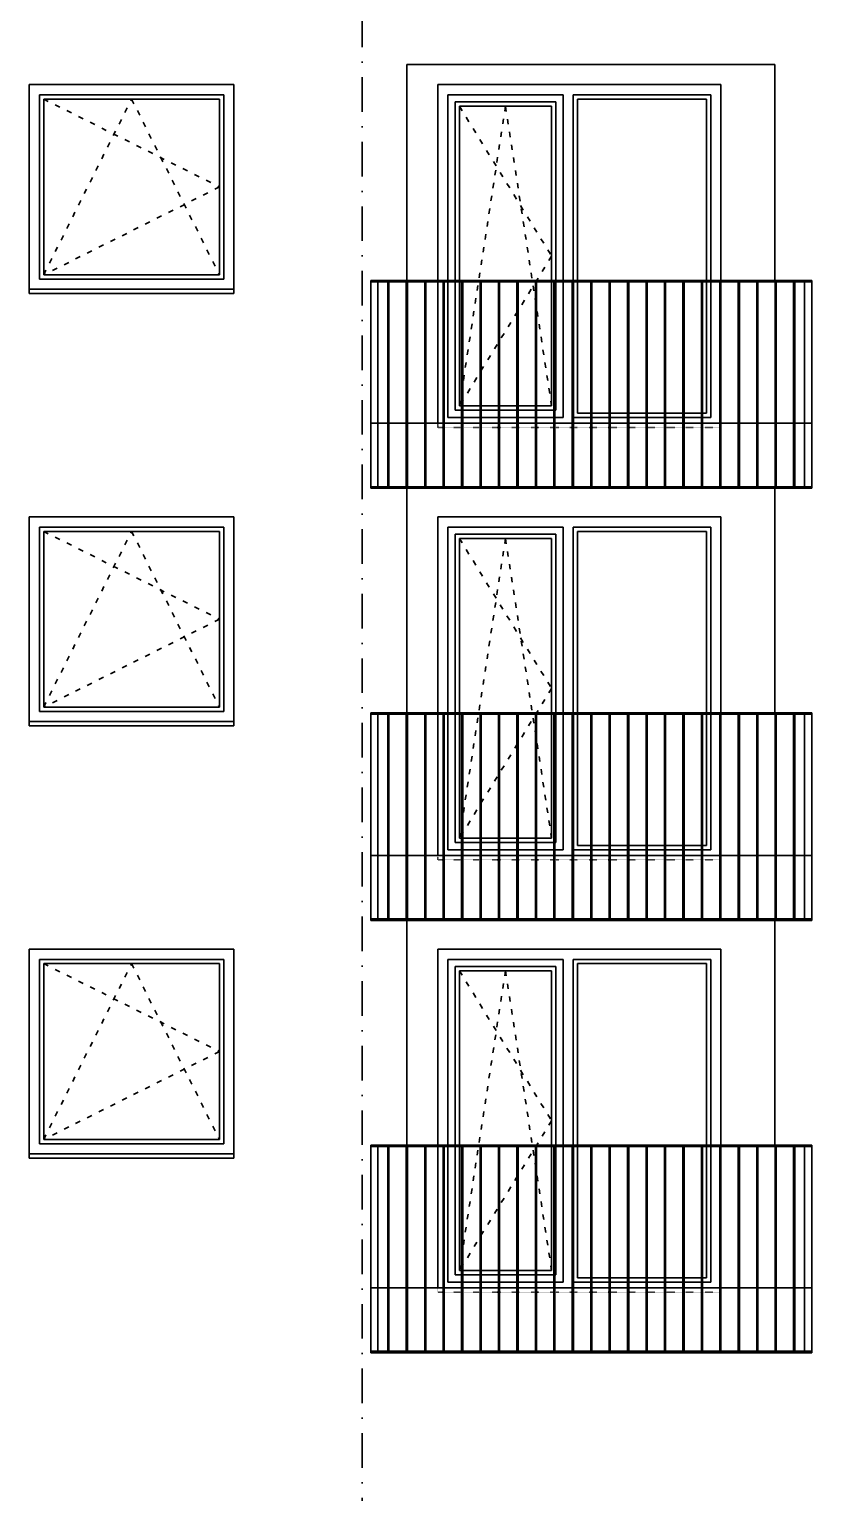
# Model space of a CAD drawing. Extents: x 3792242 to 5145247, y -1546315 to -1031918.
# Drawn here: x 3833110 to 3838630, y -1537035 to -1526880 of the extents above; entities that cross this region are included whole.
import ezdxf

# ---------------------------------------------------------------- set-up
doc = ezdxf.new("R2010")
doc.units = 0
doc.header["$MEASUREMENT"] = 0
for name, pattern in [('ACAD_ISO03W100', [30, 12, -18]), ('ACAD_ISO07W100', [3.5, 0.5, -3]), ('BODKOCIARKOVANA_3', [5.6, 3, -1.3, 0, -1.3])]:
    doc.linetypes.add(name, pattern=pattern)
doc.layers.get('0').update_dxf_attribs({"linetype": 'CONTINUOUS'})
doc.layers.get('Defpoints').update_dxf_attribs({"color": 61, "linetype": 'CONTINUOUS'})
for name, color, linetype in [('KÓTY', 4, 'CONTINUOUS'), ('OKNÁ', 143, 'CONTINUOUS'), ('osi', 253, 'CONTINUOUS'), ('POZEMOK', 7, 'CONTINUOUS'), ('TENKÁ', 7, 'CONTINUOUS')]:
    doc.layers.add(name, color=color, linetype=linetype)
doc.styles.add('STYLE1', font='isocp.shx')
doc.dimstyles.new('STANDARD-50', dxfattribs={"dimtxt": 125, "dimasz": 150, "dimexe": 10, "dimexo": 200, "dimgap": 20, "dimtad": 1, "dimdsep": 46, "dimlunit": 6, "dimtxsty": 'STYLE1', "dimblk1": 'OBLIQUE', "dimblk2": 'OBLIQUE', "dimsah": 1, "dimcen": 2.5, "dimse1": 1, "dimse2": 1, "dimadec": 0, "dimazin": 0, "dimtfac": 1, "dimtmove": 1, "dimatfit": 3, "dimldrblk": 'OBLIQUE', "dimfxl": 1, "dimtolj": 1, "dimtzin": 0, "dimarcsym": 0})

# ---------------------------------------------------------------- blocks, each defined once
blk = doc.blocks.new('_OBLIQUE')
at = {"color": 0, "linetype": 'ByBlock'}
blk.add_line((-0.5, -0.5), (0.5, 0.5), dxfattribs=at)
blk = doc.blocks.new('*D49503')
at = {"layer": 'Defpoints', "color": 0}
for p in [(3837374, -1527264), (3837304, -1528684), (3838885, -1528684)]:
    blk.add_point(p, dxfattribs=at)
at = {"layer": 'KÓTY', "color": 0, "lineweight": -2, "ltscale": 0.25}
blk.add_line((3838885, -1527264), (3838885, -1528684), dxfattribs=at)
at = {"layer": 'KÓTY', "color": 0, "linetype": 'ByBlock', "lineweight": -2, "xscale": 150, "yscale": 150, "zscale": 150}
for p, rotation in [((3838885, -1527264), 90), ((3838885, -1528684), 270)]:
    blk.add_blockref('_OBLIQUE', p, dxfattribs=dict(at, rotation=rotation))
at = {"layer": 'KÓTY', "color": 0, "insert": (3838803, -1527974), "char_height": 125, "attachment_point": 5, "rotation": 90, "style": 'STYLE1'}
blk.add_mtext('\\A1;1ﾠ420', dxfattribs=at)

msp = doc.modelspace()

# ---------------------------------------------------------------- linework, layer by layer
at = {"layer": 'OKNÁ'}
for p, q in [((3833210.193, -1527363.77), (3834430.193, -1527363.77)), ((3833210.193, -1527363.77), (3833210.193, -1528583.77)), ((3834430.193, -1527363.77), (3834430.193, -1528583.77)), ((3836095.193, -1527413.77), (3836095.193, -1529493.77)), ((3836095.193, -1527413.77), (3836735.193, -1527413.77)), ((3836735.193, -1527413.77), (3836735.193, -1529493.77)), ((3836915.193, -1527363.77), (3837810.193, -1527363.77)), ((3836915.193, -1527363.77), (3836915.193, -1529543.77)), ((3837810.193, -1527363.77), (3837810.193, -1529543.77)), ((3834430.193, -1528583.77), (3833210.193, -1528583.77)), ((3836735.193, -1529493.77), (3836095.193, -1529493.77)), ((3837810.193, -1529543.77), (3836915.193, -1529543.77)), ((3833210.193, -1530363.77), (3834430.193, -1530363.77)), ((3833210.193, -1530363.77), (3833210.193, -1531583.77)), ((3834430.193, -1530363.77), (3834430.193, -1531583.77)), ((3836915.193, -1530363.77), (3837810.193, -1530363.77)), ((3836915.193, -1530363.77), (3836915.193, -1532543.77)), ((3837810.193, -1530363.77), (3837810.193, -1532543.77)), ((3836095.193, -1530413.77), (3836095.193, -1532493.77)), ((3836095.193, -1530413.77), (3836735.193, -1530413.77)), ((3836735.193, -1530413.77), (3836735.193, -1532493.77)), ((3834430.193, -1531583.77), (3833210.193, -1531583.77)), ((3836735.193, -1532493.77), (3836095.193, -1532493.77)), ((3837810.193, -1532543.77), (3836915.193, -1532543.77)), ((3833210.193, -1533363.77), (3834430.193, -1533363.77)), ((3833210.193, -1533363.77), (3833210.193, -1534583.77)), ((3834430.193, -1533363.77), (3834430.193, -1534583.77)), ((3836095.193, -1533413.77), (3836095.193, -1535493.77)), ((3836095.193, -1533413.77), (3836735.193, -1533413.77)), ((3836735.193, -1533413.77), (3836735.193, -1535493.77)), ((3836915.193, -1533363.77), (3837810.193, -1533363.77)), ((3836915.193, -1533363.77), (3836915.193, -1535543.77)), ((3837810.193, -1533363.77), (3837810.193, -1535543.77)), ((3834430.193, -1534583.77), (3833210.193, -1534583.77)), ((3836735.193, -1535493.77), (3836095.193, -1535493.77)), ((3837810.193, -1535543.77), (3836915.193, -1535543.77))]:
    msp.add_line(p, q, dxfattribs=at)
at = {"layer": 'OKNÁ', "linetype": 'ACAD_ISO03W100', "ltscale": 3}
for p, q in [((3833210.193, -1527363.77), (3834430.193, -1527973.77)), ((3833210.193, -1528583.77), (3833820.193, -1527363.77)), ((3833820.193, -1527363.77), (3834430.193, -1528583.77)), ((3836095.193, -1527413.77), (3836735.193, -1528453.77)), ((3836095.193, -1529493.77), (3836415.193, -1527413.77)), ((3836415.193, -1527413.77), (3836735.193, -1529493.77)), ((3834430.193, -1527973.77), (3833210.193, -1528583.77)), ((3836735.193, -1528453.77), (3836095.193, -1529493.77)), ((3833210.193, -1530363.77), (3834430.193, -1530973.77)), ((3833210.193, -1531583.77), (3833820.193, -1530363.77)), ((3833820.193, -1530363.77), (3834430.193, -1531583.77)), ((3836095.193, -1530413.77), (3836735.193, -1531453.77)), ((3836095.193, -1532493.77), (3836415.193, -1530413.77)), ((3836415.193, -1530413.77), (3836735.193, -1532493.77)), ((3834430.193, -1530973.77), (3833210.193, -1531583.77)), ((3836735.193, -1531453.77), (3836095.193, -1532493.77)), ((3833210.193, -1533363.77), (3834430.193, -1533973.77)), ((3833210.193, -1534583.77), (3833820.193, -1533363.77)), ((3833820.193, -1533363.77), (3834430.193, -1534583.77)), ((3836095.193, -1533413.77), (3836735.193, -1534453.77)), ((3836095.193, -1535493.77), (3836415.193, -1533413.77)), ((3836415.193, -1533413.77), (3836735.193, -1535493.77)), ((3834430.193, -1533973.77), (3833210.193, -1534583.77)), ((3836735.193, -1534453.77), (3836095.193, -1535493.77))]:
    msp.add_line(p, q, dxfattribs=at)
at = {"layer": 'osi', "linetype": 'BODKOCIARKOVANA_3', "ltscale": 80}
msp.add_line((3835420.193, -1542239.5), (3835420.193, -1519829.5), dxfattribs=at)
at = {"layer": 'POZEMOK', "color": 8, "ltscale": 0.15}
for p, q in [((3838540.193, -1528623.77), (3835480.193, -1528623.77)), ((3835480.193, -1530063.77), (3835480.193, -1528623.77)), ((3838540.193, -1528631.77), (3835480.193, -1528631.77)), ((3835530.193, -1528631.77), (3835530.193, -1530063.77)), ((3835598.193, -1528631.77), (3835598.193, -1530063.77)), ((3835606.193, -1528631.77), (3835606.193, -1530063.77)), ((3835726.193, -1528631.77), (3835726.193, -1530063.77)), ((3835734.193, -1528631.77), (3835734.193, -1530063.77)), ((3835854.193, -1528631.77), (3835854.193, -1530063.77)), ((3835862.193, -1528631.77), (3835862.193, -1530063.77)), ((3835982.193, -1528631.77), (3835982.193, -1530063.77)), ((3835990.193, -1528631.77), (3835990.193, -1530063.77)), ((3836110.193, -1528631.77), (3836110.193, -1530063.77)), ((3836118.193, -1528631.77), (3836118.193, -1530063.77)), ((3836238.193, -1528631.77), (3836238.193, -1530063.77)), ((3836246.193, -1528631.77), (3836246.193, -1530063.77)), ((3836366.193, -1528631.77), (3836366.193, -1530063.77)), ((3836374.193, -1528631.77), (3836374.193, -1530063.77)), ((3836494.193, -1528631.77), (3836494.193, -1530063.77)), ((3836502.193, -1528631.77), (3836502.193, -1530063.77)), ((3836622.193, -1528631.77), (3836622.193, -1530063.77)), ((3836630.193, -1528631.77), (3836630.193, -1530063.77)), ((3836750.193, -1528631.77), (3836750.193, -1530063.77)), ((3836758.193, -1528631.77), (3836758.193, -1530063.77)), ((3836878.193, -1528631.77), (3836878.193, -1530063.77)), ((3836886.193, -1528631.77), (3836886.193, -1530063.77)), ((3837006.193, -1528631.77), (3837006.193, -1530063.77)), ((3837014.193, -1528631.77), (3837014.193, -1530063.77)), ((3837134.193, -1528631.77), (3837134.193, -1530063.77)), ((3837142.193, -1528631.77), (3837142.193, -1530063.77)), ((3837262.193, -1528631.77), (3837262.193, -1530063.77)), ((3837270.193, -1528631.77), (3837270.193, -1530063.77)), ((3837390.193, -1528631.77), (3837390.193, -1530063.77)), ((3837398.193, -1528631.77), (3837398.193, -1530063.77)), ((3837518.193, -1528631.77), (3837518.193, -1530063.77)), ((3837526.193, -1528631.77), (3837526.193, -1530063.77)), ((3837646.193, -1528631.77), (3837646.193, -1530063.77)), ((3837654.193, -1528631.77), (3837654.193, -1530063.77)), ((3837774.193, -1528631.77), (3837774.193, -1530063.77)), ((3837782.193, -1528631.77), (3837782.193, -1530063.77)), ((3837902.193, -1528631.77), (3837902.193, -1530063.77)), ((3837910.193, -1528631.77), (3837910.193, -1530063.77)), ((3838030.193, -1528631.77), (3838030.193, -1530063.77)), ((3838038.193, -1528631.77), (3838038.193, -1530063.77)), ((3838158.193, -1528631.77), (3838158.193, -1530063.77)), ((3838166.193, -1528631.77), (3838166.193, -1530063.77)), ((3838286.193, -1528631.77), (3838286.193, -1530063.77)), ((3838294.193, -1528631.77), (3838294.193, -1530063.77)), ((3838414.193, -1528631.77), (3838414.193, -1530063.77)), ((3838422.193, -1528631.77), (3838422.193, -1530063.77)), ((3838490.193, -1528631.77), (3838490.193, -1530063.77)), ((3838540.193, -1530063.77), (3838540.193, -1528623.77)), ((3838540.193, -1529613.77), (3835480.193, -1529613.77)), ((3835480.193, -1530053.77), (3838540.193, -1530053.77)), ((3835480.193, -1530063.77), (3838540.193, -1530063.77)), ((3838540.193, -1531623.77), (3835480.193, -1531623.77)), ((3835480.193, -1533063.77), (3835480.193, -1531623.77)), ((3838540.193, -1531631.77), (3835480.193, -1531631.77)), ((3835530.193, -1531631.77), (3835530.193, -1533063.77)), ((3835598.193, -1531631.77), (3835598.193, -1533063.77)), ((3835606.193, -1531631.77), (3835606.193, -1533063.77)), ((3835726.193, -1531631.77), (3835726.193, -1533063.77)), ((3835734.193, -1531631.77), (3835734.193, -1533063.77)), ((3835854.193, -1531631.77), (3835854.193, -1533063.77)), ((3835862.193, -1531631.77), (3835862.193, -1533063.77)), ((3835982.193, -1531631.77), (3835982.193, -1533063.77)), ((3835990.193, -1531631.77), (3835990.193, -1533063.77)), ((3836110.193, -1531631.77), (3836110.193, -1533063.77)), ((3836118.193, -1531631.77), (3836118.193, -1533063.77)), ((3836238.193, -1531631.77), (3836238.193, -1533063.77)), ((3836246.193, -1531631.77), (3836246.193, -1533063.77)), ((3836366.193, -1531631.77), (3836366.193, -1533063.77)), ((3836374.193, -1531631.77), (3836374.193, -1533063.77)), ((3836494.193, -1531631.77), (3836494.193, -1533063.77)), ((3836502.193, -1531631.77), (3836502.193, -1533063.77)), ((3836622.193, -1531631.77), (3836622.193, -1533063.77)), ((3836630.193, -1531631.77), (3836630.193, -1533063.77)), ((3836750.193, -1531631.77), (3836750.193, -1533063.77)), ((3836758.193, -1531631.77), (3836758.193, -1533063.77)), ((3836878.193, -1531631.77), (3836878.193, -1533063.77)), ((3836886.193, -1531631.77), (3836886.193, -1533063.77)), ((3837006.193, -1531631.77), (3837006.193, -1533063.77)), ((3837014.193, -1531631.77), (3837014.193, -1533063.77)), ((3837134.193, -1531631.77), (3837134.193, -1533063.77)), ((3837142.193, -1531631.77), (3837142.193, -1533063.77)), ((3837262.193, -1531631.77), (3837262.193, -1533063.77)), ((3837270.193, -1531631.77), (3837270.193, -1533063.77)), ((3837390.193, -1531631.77), (3837390.193, -1533063.77)), ((3837398.193, -1531631.77), (3837398.193, -1533063.77)), ((3837518.193, -1531631.77), (3837518.193, -1533063.77)), ((3837526.193, -1531631.77), (3837526.193, -1533063.77)), ((3837646.193, -1531631.77), (3837646.193, -1533063.77)), ((3837654.193, -1531631.77), (3837654.193, -1533063.77)), ((3837774.193, -1531631.77), (3837774.193, -1533063.77)), ((3837782.193, -1531631.77), (3837782.193, -1533063.77)), ((3837902.193, -1531631.77), (3837902.193, -1533063.77)), ((3837910.193, -1531631.77), (3837910.193, -1533063.77)), ((3838030.193, -1531631.77), (3838030.193, -1533063.77)), ((3838038.193, -1531631.77), (3838038.193, -1533063.77)), ((3838158.193, -1531631.77), (3838158.193, -1533063.77)), ((3838166.193, -1531631.77), (3838166.193, -1533063.77)), ((3838286.193, -1531631.77), (3838286.193, -1533063.77)), ((3838294.193, -1531631.77), (3838294.193, -1533063.77)), ((3838414.193, -1531631.77), (3838414.193, -1533063.77)), ((3838422.193, -1531631.77), (3838422.193, -1533063.77)), ((3838490.193, -1531631.77), (3838490.193, -1533063.77)), ((3838540.193, -1533063.77), (3838540.193, -1531623.77)), ((3838540.193, -1532613.77), (3835480.193, -1532613.77)), ((3835480.193, -1533053.77), (3838540.193, -1533053.77)), ((3835480.193, -1533063.77), (3838540.193, -1533063.77)), ((3838540.193, -1534623.77), (3835480.193, -1534623.77)), ((3835480.193, -1536063.77), (3835480.193, -1534623.77)), ((3838540.193, -1534631.77), (3835480.193, -1534631.77)), ((3835530.193, -1534631.77), (3835530.193, -1536063.77)), ((3835598.193, -1534631.77), (3835598.193, -1536063.77)), ((3835606.193, -1534631.77), (3835606.193, -1536063.77)), ((3835726.193, -1534631.77), (3835726.193, -1536063.77)), ((3835734.193, -1534631.77), (3835734.193, -1536063.77)), ((3835854.193, -1534631.77), (3835854.193, -1536063.77)), ((3835862.193, -1534631.77), (3835862.193, -1536063.77)), ((3835982.193, -1534631.77), (3835982.193, -1536063.77)), ((3835990.193, -1534631.77), (3835990.193, -1536063.77)), ((3836110.193, -1534631.77), (3836110.193, -1536063.77)), ((3836118.193, -1534631.77), (3836118.193, -1536063.77)), ((3836238.193, -1534631.77), (3836238.193, -1536063.77)), ((3836246.193, -1534631.77), (3836246.193, -1536063.77)), ((3836366.193, -1534631.77), (3836366.193, -1536063.77)), ((3836374.193, -1534631.77), (3836374.193, -1536063.77)), ((3836494.193, -1534631.77), (3836494.193, -1536063.77)), ((3836502.193, -1534631.77), (3836502.193, -1536063.77)), ((3836622.193, -1534631.77), (3836622.193, -1536063.77)), ((3836630.193, -1534631.77), (3836630.193, -1536063.77)), ((3836750.193, -1534631.77), (3836750.193, -1536063.77)), ((3836758.193, -1534631.77), (3836758.193, -1536063.77)), ((3836878.193, -1534631.77), (3836878.193, -1536063.77)), ((3836886.193, -1534631.77), (3836886.193, -1536063.77)), ((3837006.193, -1534631.77), (3837006.193, -1536063.77)), ((3837014.193, -1534631.77), (3837014.193, -1536063.77)), ((3837134.193, -1534631.77), (3837134.193, -1536063.77)), ((3837142.193, -1534631.77), (3837142.193, -1536063.77)), ((3837262.193, -1534631.77), (3837262.193, -1536063.77)), ((3837270.193, -1534631.77), (3837270.193, -1536063.77)), ((3837390.193, -1534631.77), (3837390.193, -1536063.77)), ((3837398.193, -1534631.77), (3837398.193, -1536063.77)), ((3837518.193, -1534631.77), (3837518.193, -1536063.77)), ((3837526.193, -1534631.77), (3837526.193, -1536063.77)), ((3837646.193, -1534631.77), (3837646.193, -1536063.77)), ((3837654.193, -1534631.77), (3837654.193, -1536063.77)), ((3837774.193, -1534631.77), (3837774.193, -1536063.77)), ((3837782.193, -1534631.77), (3837782.193, -1536063.77)), ((3837902.193, -1534631.77), (3837902.193, -1536063.77)), ((3837910.193, -1534631.77), (3837910.193, -1536063.77)), ((3838030.193, -1534631.77), (3838030.193, -1536063.77)), ((3838038.193, -1534631.77), (3838038.193, -1536063.77)), ((3838158.193, -1534631.77), (3838158.193, -1536063.77)), ((3838166.193, -1534631.77), (3838166.193, -1536063.77)), ((3838286.193, -1534631.77), (3838286.193, -1536063.77)), ((3838294.193, -1534631.77), (3838294.193, -1536063.77)), ((3838414.193, -1534631.77), (3838414.193, -1536063.77)), ((3838422.193, -1534631.77), (3838422.193, -1536063.77)), ((3838490.193, -1534631.77), (3838490.193, -1536063.77)), ((3838540.193, -1536063.77), (3838540.193, -1534623.77)), ((3838540.193, -1535613.77), (3835480.193, -1535613.77)), ((3835480.193, -1536053.77), (3838540.193, -1536053.77)), ((3835480.193, -1536063.77), (3838540.193, -1536063.77))]:
    msp.add_line(p, q, dxfattribs=at)
at = {"layer": 'TENKÁ'}
for p, q in [((3835730.193, -1527123.77), (3838285.193, -1527123.77)), ((3835730.193, -1528623.77), (3835730.193, -1527123.77)), ((3838285.193, -1528623.77), (3838285.193, -1527123.77)), ((3833110.193, -1527263.77), (3834530.193, -1527263.77)), ((3833110.193, -1527263.77), (3833110.193, -1528713.77)), ((3834530.193, -1527263.77), (3834530.193, -1528713.77)), ((3835945.193, -1527263.77), (3837910.193, -1527263.77)), ((3835945.193, -1527263.77), (3835945.193, -1529613.77)), ((3837910.193, -1527263.77), (3837910.193, -1529613.77)), ((3833180.193, -1527333.77), (3834460.193, -1527333.77)), ((3833180.193, -1527333.77), (3833180.193, -1528613.77)), ((3834460.193, -1527333.77), (3834460.193, -1528613.77)), ((3836015.193, -1527333.77), (3836815.193, -1527333.77)), ((3836015.193, -1527333.77), (3836015.193, -1529573.77)), ((3836065.193, -1527383.77), (3836765.193, -1527383.77)), ((3836065.193, -1527383.77), (3836065.193, -1529523.77)), ((3836765.193, -1527383.77), (3836765.193, -1529523.77)), ((3836815.193, -1527333.77), (3836815.193, -1529573.77)), ((3836885.193, -1527333.77), (3837840.193, -1527333.77)), ((3836885.193, -1527333.77), (3836885.193, -1529573.77)), ((3837840.193, -1527333.77), (3837840.193, -1529573.77)), ((3834460.193, -1528613.77), (3833180.193, -1528613.77)), ((3834530.193, -1528683.77), (3833110.193, -1528683.77)), ((3834530.193, -1528713.77), (3833110.193, -1528713.77)), ((3836765.193, -1529523.77), (3836065.193, -1529523.77)), ((3836815.193, -1529573.77), (3836015.193, -1529573.77)), ((3837840.193, -1529573.77), (3836885.193, -1529573.77)), ((3835730.193, -1531623.77), (3835730.193, -1530063.77)), ((3838285.193, -1531623.77), (3838285.193, -1530063.77)), ((3833110.193, -1530263.77), (3834530.193, -1530263.77)), ((3833110.193, -1530263.77), (3833110.193, -1531713.77)), ((3834530.193, -1530263.77), (3834530.193, -1531713.77)), ((3835945.193, -1530263.77), (3837910.193, -1530263.77)), ((3835945.193, -1530263.77), (3835945.193, -1532613.77)), ((3837910.193, -1530263.77), (3837910.193, -1532613.77)), ((3833180.193, -1530333.77), (3834460.193, -1530333.77)), ((3833180.193, -1530333.77), (3833180.193, -1531613.77)), ((3834460.193, -1530333.77), (3834460.193, -1531613.77)), ((3836015.193, -1530333.77), (3836815.193, -1530333.77)), ((3836015.193, -1530333.77), (3836015.193, -1532573.77)), ((3836815.193, -1530333.77), (3836815.193, -1532573.77)), ((3836885.193, -1530333.77), (3837840.193, -1530333.77)), ((3836885.193, -1530333.77), (3836885.193, -1532573.77)), ((3837840.193, -1530333.77), (3837840.193, -1532573.77)), ((3836065.193, -1530383.77), (3836765.193, -1530383.77)), ((3836065.193, -1530383.77), (3836065.193, -1532523.77)), ((3836765.193, -1530383.77), (3836765.193, -1532523.77)), ((3834530.193, -1531683.77), (3833110.193, -1531683.77)), ((3834460.193, -1531613.77), (3833180.193, -1531613.77)), ((3834530.193, -1531713.77), (3833110.193, -1531713.77)), ((3836815.193, -1532573.77), (3836015.193, -1532573.77)), ((3836765.193, -1532523.77), (3836065.193, -1532523.77)), ((3837840.193, -1532573.77), (3836885.193, -1532573.77)), ((3835730.193, -1534623.77), (3835730.193, -1533063.77)), ((3838285.193, -1534623.77), (3838285.193, -1533063.77)), ((3833110.193, -1533263.77), (3834530.193, -1533263.77)), ((3833110.193, -1533263.77), (3833110.193, -1534713.77)), ((3834530.193, -1533263.77), (3834530.193, -1534713.77)), ((3835945.193, -1533263.77), (3837910.193, -1533263.77)), ((3835945.193, -1533263.77), (3835945.193, -1535613.77)), ((3837910.193, -1533263.77), (3837910.193, -1535613.77)), ((3833180.193, -1533333.77), (3834460.193, -1533333.77)), ((3833180.193, -1533333.77), (3833180.193, -1534613.77)), ((3834460.193, -1533333.77), (3834460.193, -1534613.77)), ((3836015.193, -1533333.77), (3836815.193, -1533333.77)), ((3836015.193, -1533333.77), (3836015.193, -1535573.77)), ((3836065.193, -1533383.77), (3836765.193, -1533383.77)), ((3836065.193, -1533383.77), (3836065.193, -1535523.77)), ((3836765.193, -1533383.77), (3836765.193, -1535523.77)), ((3836815.193, -1533333.77), (3836815.193, -1535573.77)), ((3836885.193, -1533333.77), (3837840.193, -1533333.77)), ((3836885.193, -1533333.77), (3836885.193, -1535573.77)), ((3837840.193, -1533333.77), (3837840.193, -1535573.77)), ((3834460.193, -1534613.77), (3833180.193, -1534613.77)), ((3834530.193, -1534683.77), (3833110.193, -1534683.77)), ((3834530.193, -1534713.77), (3833110.193, -1534713.77)), ((3836765.193, -1535523.77), (3836065.193, -1535523.77)), ((3836815.193, -1535573.77), (3836015.193, -1535573.77)), ((3837840.193, -1535573.77), (3836885.193, -1535573.77))]:
    msp.add_line(p, q, dxfattribs=at)
at = {"layer": 'TENKÁ', "linetype": 'ACAD_ISO07W100'}
for p, q in [((3835945.193, -1529613.77), (3835945.193, -1529643.77)), ((3835945.193, -1529643.77), (3837910.193, -1529643.77)), ((3837910.193, -1529613.77), (3837910.193, -1529643.77)), ((3835945.193, -1532613.77), (3835945.193, -1532643.77)), ((3835945.193, -1532643.77), (3837910.193, -1532643.77)), ((3837910.193, -1532613.77), (3837910.193, -1532643.77)), ((3835945.193, -1535613.77), (3835945.193, -1535643.77)), ((3835945.193, -1535643.77), (3837910.193, -1535643.77)), ((3837910.193, -1535613.77), (3837910.193, -1535643.77))]:
    msp.add_line(p, q, dxfattribs=at)

# ---------------------------------------------------------------- dimensions: what is measured, and where the dimension line sits
at = {"layer": 'KÓTY', "ltscale": 0.25}
dim = msp.add_linear_dim(base=(3838885.193, -1528683.77), p1=(3837373.693, -1527263.77), p2=(3837303.693, -1528683.77), angle=90, dimstyle='STANDARD-50', override={"dimtxsty": 'STYLE1', "dimldrblk": 'OBLIQUE'}, dxfattribs=at)
dim.commit()
dim.dimension.update_dxf_attribs({"geometry": '*D49503', "text_midpoint": (3838802.65, -1527973.77)})

doc.saveas('drawing.dxf')
